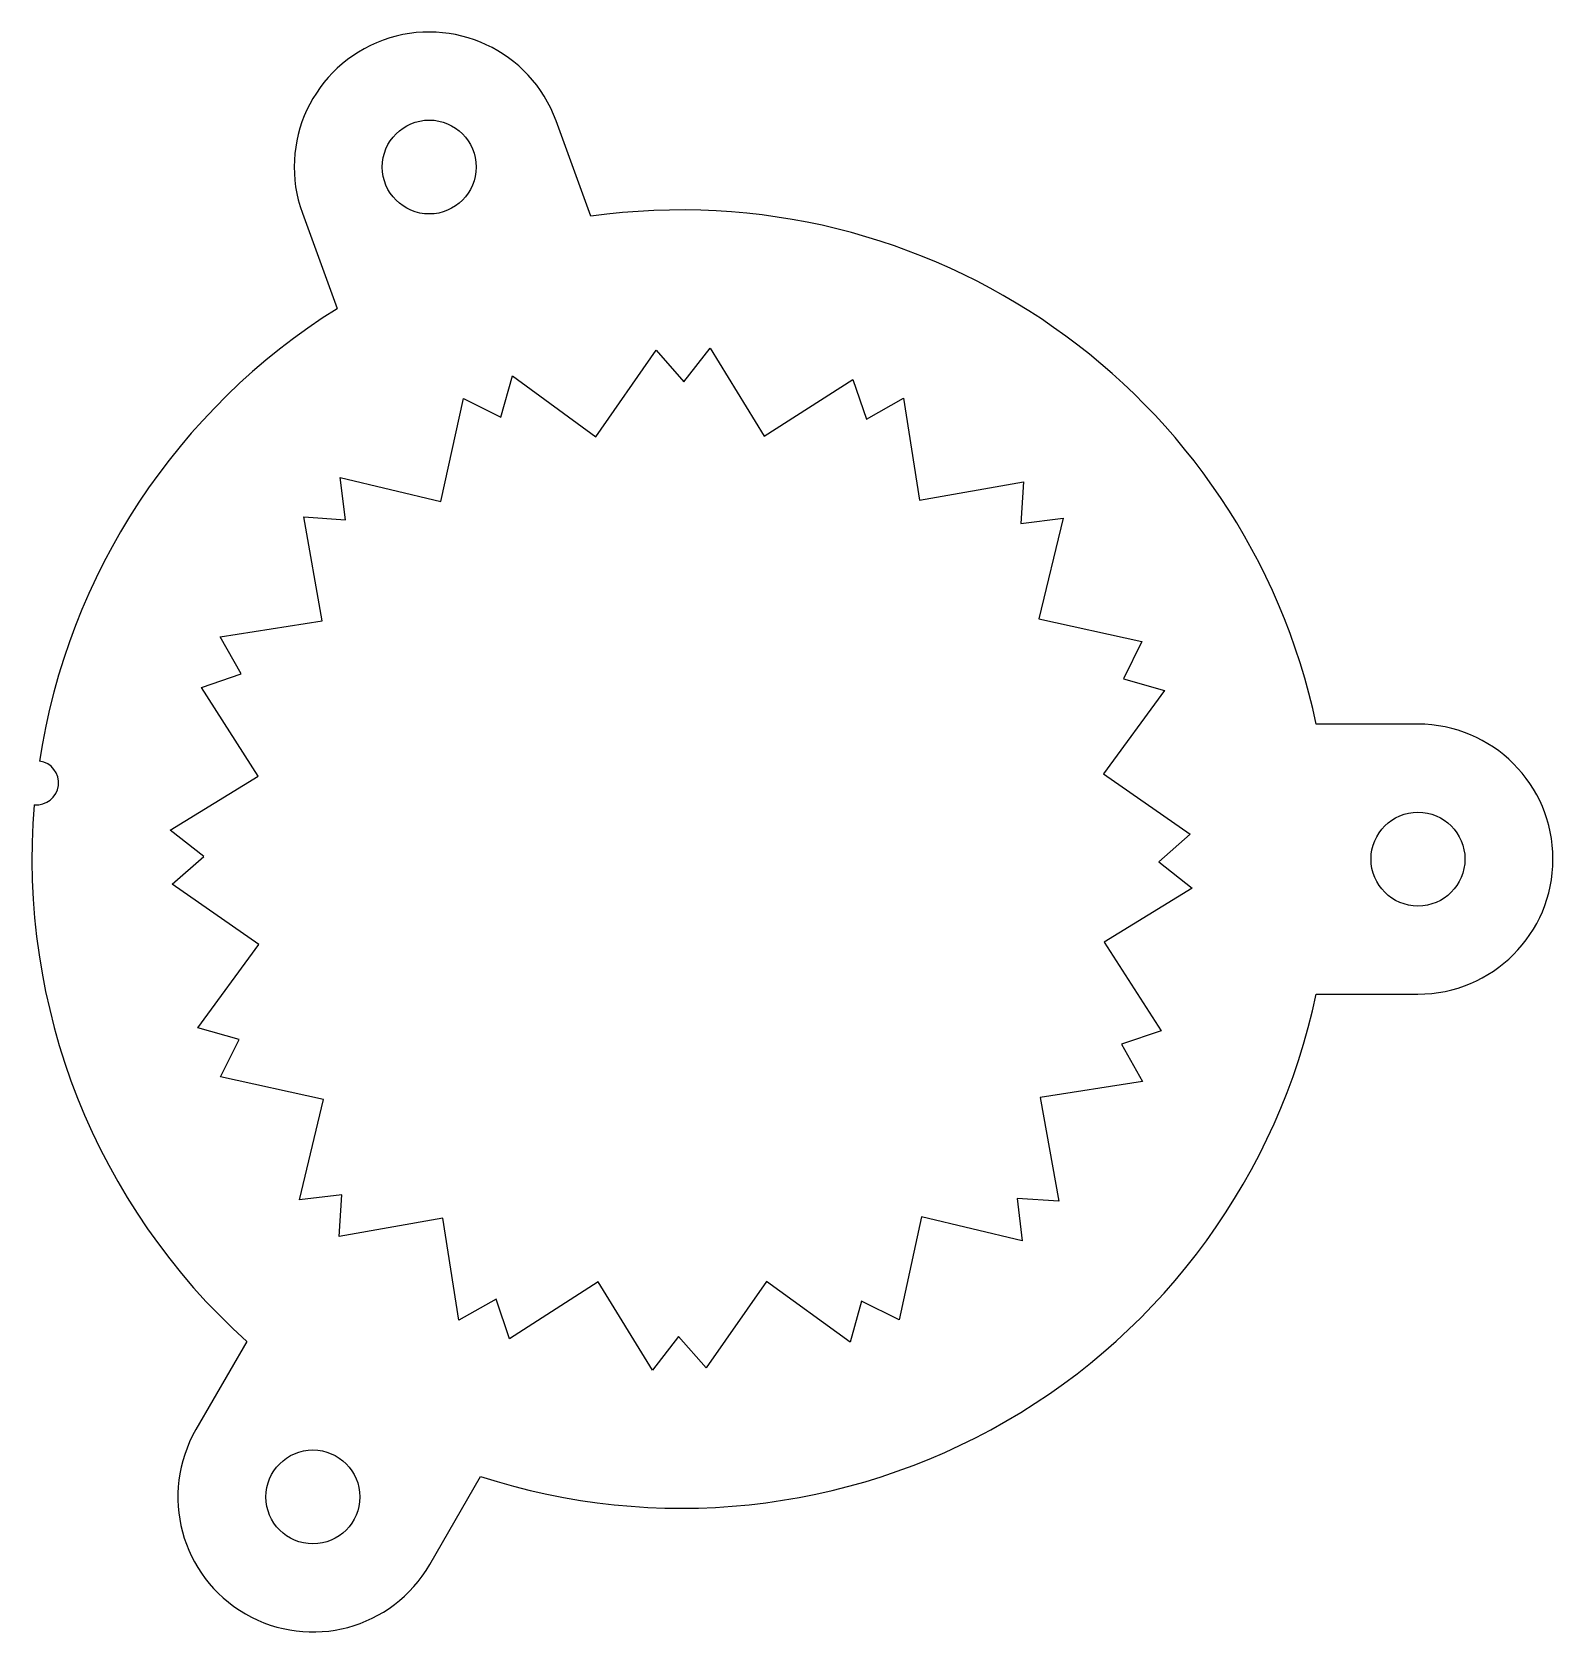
# Model space of a CAD drawing. Header units: millimetres. Extents: x -44 to 59, y -53 to 56.
import ezdxf

# ---------------------------------------------------------------- set-up
doc = ezdxf.new("R2010")
doc.units = ezdxf.units.MM

msp = doc.modelspace()

# ---------------------------------------------------------------- linework, layer by layer
for p, q in [((-6.15, 43.81), (-8.52, 50.32)), ((-25.81, 44.03), (-23.44, 37.52)), ((-5.81, 28.78), (-1.7, 34.68)), ((-1.7, 34.68), (0.18, 32.54)), ((0.18, 32.54), (1.97, 34.82)), ((1.97, 34.82), (5.65, 28.82)), ((-12.29, 30.13), (-11.5, 32.93)), ((-11.5, 32.93), (-5.81, 28.78)), ((5.65, 28.82), (11.7, 32.69)), ((11.7, 32.69), (12.62, 29.99)), ((-16.38, 24.37), (-14.84, 31.39)), ((-14.84, 31.39), (-12.29, 30.13)), ((12.62, 29.99), (15.15, 31.42)), ((15.15, 31.42), (16.24, 24.46)), ((-22.88, 23.13), (-23.23, 26.02)), ((-23.23, 26.02), (-16.38, 24.37)), ((16.24, 24.46), (23.32, 25.72)), ((23.32, 25.72), (23.13, 22.88)), ((-25.72, 23.32), (-22.88, 23.13)), ((-24.46, 16.24), (-25.72, 23.32)), ((23.13, 22.88), (26.02, 23.23)), ((26.02, 23.23), (24.37, 16.38)), ((24.37, 16.38), (31.39, 14.84)), ((-31.42, 15.15), (-24.46, 16.24)), ((-29.99, 12.62), (-31.42, 15.15)), ((31.39, 14.84), (30.13, 12.29)), ((-32.69, 11.7), (-29.99, 12.62)), ((30.13, 12.29), (32.93, 11.5)), ((-28.82, 5.65), (-32.69, 11.7)), ((32.93, 11.5), (28.78, 5.81)), ((50.2, 9.2), (43.27, 9.2)), ((-34.82, 1.97), (-28.82, 5.65)), ((28.78, 5.81), (34.68, 1.7)), ((-32.54, 0.18), (-34.82, 1.97)), ((34.68, 1.7), (32.54, -0.18)), ((-34.68, -1.7), (-32.54, 0.18)), ((32.54, -0.18), (34.82, -1.97)), ((-28.78, -5.81), (-34.68, -1.7)), ((34.82, -1.97), (28.82, -5.65)), ((-32.93, -11.5), (-28.78, -5.81)), ((28.82, -5.65), (32.69, -11.7)), ((43.27, -9.2), (50.2, -9.2)), ((-30.13, -12.29), (-32.93, -11.5)), ((32.69, -11.7), (29.99, -12.62)), ((-31.39, -14.84), (-30.13, -12.29)), ((29.99, -12.62), (31.42, -15.15)), ((-24.37, -16.38), (-31.39, -14.84)), ((31.42, -15.15), (24.46, -16.24)), ((24.46, -16.24), (25.72, -23.32)), ((-26.02, -23.23), (-24.37, -16.38)), ((-23.13, -22.88), (-26.02, -23.23)), ((-23.32, -25.72), (-23.13, -22.88)), ((22.88, -23.13), (23.23, -26.02)), ((25.72, -23.32), (22.88, -23.13)), ((-16.24, -24.46), (-23.32, -25.72)), ((-15.15, -31.42), (-16.24, -24.46)), ((16.38, -24.37), (14.84, -31.39)), ((23.23, -26.02), (16.38, -24.37)), ((-5.65, -28.82), (-11.7, -32.69)), ((-1.97, -34.82), (-5.65, -28.82)), ((5.81, -28.78), (1.7, -34.68)), ((11.5, -32.93), (5.81, -28.78)), ((-12.62, -29.99), (-15.15, -31.42)), ((-11.7, -32.69), (-12.62, -29.99)), ((12.29, -30.13), (11.5, -32.93)), ((14.84, -31.39), (12.29, -30.13)), ((-0.18, -32.54), (-1.97, -34.82)), ((1.7, -34.68), (-0.18, -32.54)), ((-29.6, -32.87), (-33.07, -38.87)), ((-17.13, -48.07), (-13.67, -42.07))]:
    msp.add_line(p, q)
for centre in [(-17.17, 47.17), (50.2, 0), (-25.1, -43.47)]:
    msp.add_circle(centre, 3.2)
for centre, radius, start, end in [((-17.17, 47.17), 9.2, 20, 200), ((0, 0), 44.24, 12.003, 97.997), ((0, 0), 44.24, 122.003, 171.3072), ((50.2, 0), 9.2, -90, 90), ((-43.93, 5.2), 1.5, 264.2214, 442.2786), ((0, 0), 44.24, 175.1928, 227.997), ((0, 0), 44.24, 252.003, 347.997), ((-25.1, -43.47), 9.2, 150, 330)]:
    msp.add_arc(centre, radius, start, end)

doc.saveas('drawing.dxf')
